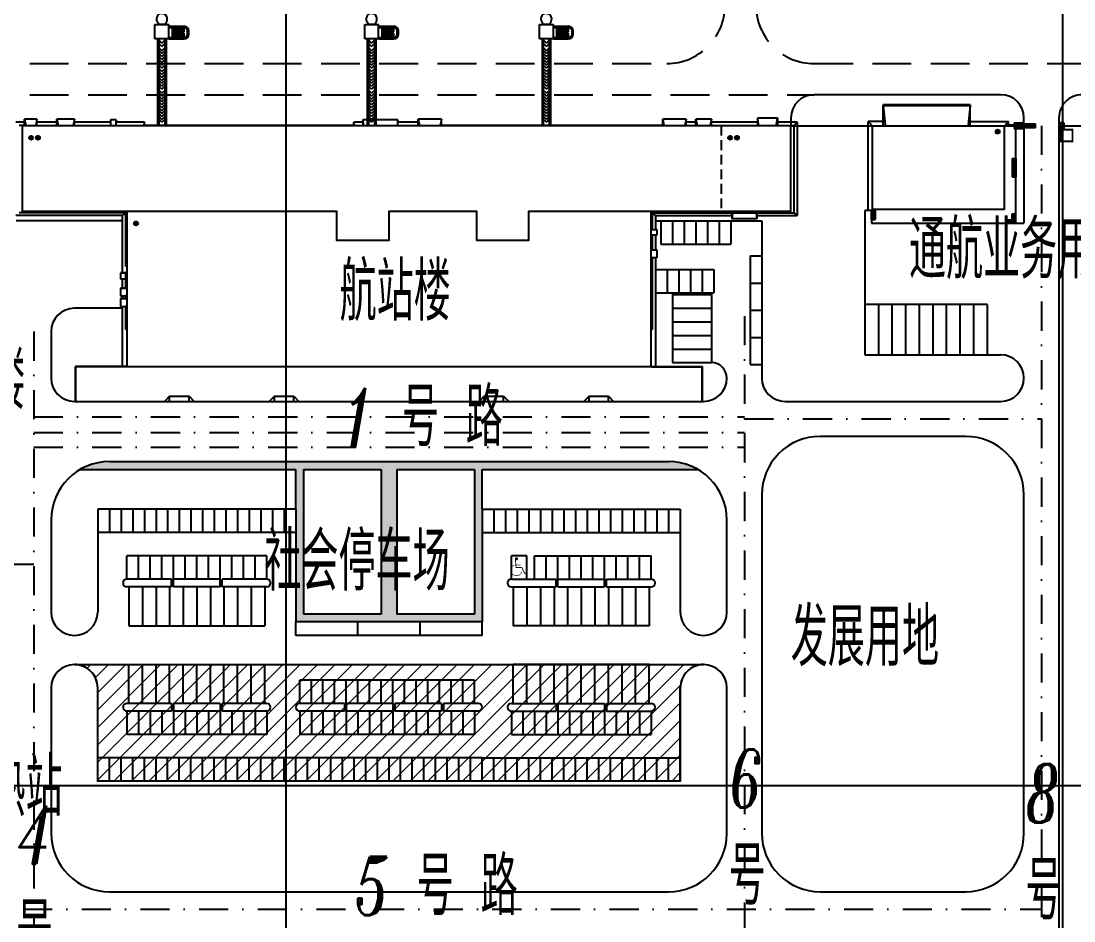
# Model space of a CAD drawing. Header units: millimetres. Extents: x -2699 to 2556, y 623 to 2108.
# Drawn here: x -280.5 to -9.4, y 980 to 1211.8 of the extents above; entities that cross this region are included whole.
import ezdxf

# ---------------------------------------------------------------- set-up
doc = ezdxf.new("R2010")
doc.units = ezdxf.units.MM
doc.linetypes.add('DASHDOT', pattern=[1, 0.5, -0.25, 0, -0.25])
doc.linetypes.add('DASHED', pattern=[0.75, 0.5, -0.25])
for name, color, linetype in [('FGW', 8, 'Continuous'), ('HZ', 7, 'Continuous'), ('ROAD', 154, 'Continuous'), ('人行道', 154, 'Continuous'), ('停车位', 8, 'Continuous'), ('大门', 7, 'Continuous'), ('建筑物', 1, 'Continuous'), ('散水', 8, 'Continuous'), ('服务车道', 6, 'DASHED'), ('机场独立坐标系', 8, 'Continuous'), ('消防救援道路服务车道和连接带路面', 4, 'Continuous'), ('登机桥', 8, 'Continuous'), ('车道线', 1, 'DASHDOT'), ('陆空隔离设施', 5, 'TRACKS')]:
    doc.layers.add(name, color=color, linetype=linetype)
doc.layers.add('纵断_分栏线', color=5, linetype='Continuous', lineweight=0)
doc.styles.add('ITALICT', font='italict.shx', dxfattribs={"width": 0.67, "bigfont": 'tssdchn.shx'})
doc.linetypes.add('TRACKS', pattern='A,0.15,[130,ltypeshp.shx,S=0.25,R=0,X=0,Y=0],0.15', length=0.3)

msp = doc.modelspace()

# ---------------------------------------------------------------- hatches: boundary and pattern name
at = {"layer": '人行道'}
h = msp.add_hatch(dxfattribs=at)
h.set_pattern_fill('ANGLE', color=8, scale=4.5, style=0)
h.set_pattern_definition([(0, (-9781.2533, -153.2339), (0, 1.2375), [0.9, -0.3375]), (90, (-9781.2533, -153.2339), (-1.2375, 8e-17), [0.9, -0.3375])])
h.paths.add_polyline_path([(-161.74, 1096.3), (-106.26, 1096.3, 0.131326), (-113.74, 1098.3), (-257.74, 1098.3, 0.131326), (-265.23, 1096.3), (-209.74, 1096.3), (-209.74, 1086.05), (-209.74, 1057.05), (-161.74, 1057.05), (-161.74, 1086.05)])
h.paths.add_polyline_path([(-187.74, 1059.05), (-207.74, 1059.05), (-207.74, 1096.3), (-187.74, 1096.3)], flags=16)
h.paths.add_polyline_path([(-183.74, 1096.3), (-163.74, 1096.3), (-163.74, 1059.05), (-183.74, 1059.05)], flags=17)
at = {"layer": '建筑物'}
h = msp.add_hatch(color=256, dxfattribs=at)
edge = h.paths.add_edge_path()
edge.add_arc((-277.9, 1181.7), 0.509, 0, 360)
h = msp.add_hatch(color=256, dxfattribs=at)
edge = h.paths.add_edge_path()
edge.add_arc((-276.13, 1181.7), 0.509, 0, 360)
h = msp.add_hatch(color=256, dxfattribs=at)
edge = h.paths.add_edge_path()
edge.add_arc((-97.9, 1181.7), 0.509, 0, 360)
h = msp.add_hatch(color=256, dxfattribs=at)
edge = h.paths.add_edge_path()
edge.add_arc((-96.13, 1181.7), 0.509, 0, 360)
h = msp.add_hatch(color=256, dxfattribs=at)
edge = h.paths.add_edge_path()
edge.add_arc((-29.01, 1183.28), 0.509, 0, 360)
h = msp.add_hatch(color=256, dxfattribs=at)
edge = h.paths.add_edge_path()
edge.add_arc((-250.88, 1159.64), 0.509, 0, 360)
at = {"layer": '纵断_分栏线'}
h = msp.add_hatch(dxfattribs=at)
h.set_pattern_fill('ANSI31', color=8)
h.set_pattern_definition([(45, (4293.341, 1093.807), (-2.245064, 2.245064), [])])
edge = h.paths.add_edge_path()
edge.add_line((-266.74, 1046.05), (-104.74, 1046.05))
edge.add_arc((-104.74, 1040.05), 6, 90, 180)
edge.add_line((-110.74, 1040.05), (-110.74, 1016.05))
edge.add_line((-110.74, 1016.05), (-260.74, 1016.05))
edge.add_line((-260.74, 1016.05), (-260.74, 1040.05))
edge.add_arc((-266.74, 1040.05), 6, 0, 90)
edge = h.paths.add_edge_path()
edge.add_arc((-104.74, 939.05), 6, 90, 180)
edge.add_line((-110.74, 939.05), (-110.74, 921.05))
edge.add_line((-110.74, 921.05), (-260.74, 921.05))
edge.add_line((-260.74, 921.05), (-260.74, 939.05))
edge.add_arc((-266.74, 939.05), 6, 0, 90)
edge.add_line((-266.74, 945.05), (-104.74, 945.05))

# ---------------------------------------------------------------- linework, layer by layer
at = {"layer": 'FGW', "linetype": 'Continuous'}
for p, q in [((-12.24, 814.8), (-12.24, 1895.71)), ((2387.76, 1014.8), (-1612.24, 1014.8))]:
    msp.add_line(p, q, dxfattribs=at)
at = {"layer": 'ROAD'}
for p, q in [((-13.24, 1186.8), (-13.24, 901.3)), ((-22.24, 1184.8), (-22.24, 1159.7)), ((-62.37, 1162.97, 2.8), (-63.23, 1162.97, 2.8)), ((-63.23, 1162.97, 2.8), (-63.23, 1125.8, 2.8)), ((-254.34, 1160.3), (-281.74, 1160.3)), ((-117.14, 1160.3), (-89.74, 1160.3)), ((-89.74, 1160.3), (-89.74, 1119.8)), ((-24.34, 1159.7), (-22.24, 1159.7)), ((-117.14, 1141.8), (-112.74, 1141.8)), ((-112.74, 1141.8), (-112.74, 1123.8)), ((-31.73, 1138.8, -0.57), (-63.23, 1138.8, -0.57)), ((-59.73, 1138.8, -0.57), (-59.73, 1125.8, -0.57)), ((-56.23, 1138.8, -0.57), (-56.23, 1125.8, -0.57)), ((-52.73, 1138.8, -0.57), (-52.73, 1125.8, -0.57)), ((-49.23, 1138.8, -0.57), (-49.23, 1125.8, -0.57)), ((-45.73, 1138.8, -0.57), (-45.73, 1125.8, -0.57)), ((-42.23, 1138.8, -0.57), (-42.23, 1125.8, -0.57)), ((-38.73, 1138.8, -0.57), (-38.73, 1125.8, -0.57)), ((-35.23, 1138.8, -0.57), (-35.23, 1125.8, -0.57)), ((-31.73, 1138.8, -0.57), (-31.73, 1125.8, -0.57)), ((-254.34, 1137.8), (-266.74, 1137.8)), ((-272.74, 1131.8), (-272.74, 1119.8)), ((-63.23, 1125.8), (-28.24, 1125.8)), ((-112.74, 1123.8), (-102.74, 1123.8)), ((-266.74, 1113.8), (-104.74, 1113.8)), ((-83.74, 1113.8), (-28.24, 1113.8)), ((-257.74, 1098.3), (-113.74, 1098.3)), ((-209.74, 1086.05), (-260.74, 1086.05)), ((-260.74, 1086.05), (-260.74, 1059.55)), ((-209.74, 1086.05), (-209.74, 1057.05)), ((-161.74, 1086.05), (-110.74, 1086.05)), ((-161.74, 1086.05), (-161.74, 1057.05)), ((-110.74, 1086.05), (-110.74, 1059.55)), ((-272.74, 1083.3), (-272.74, 1059.55)), ((-98.74, 1059.55), (-98.74, 1083.3)), ((-241.74, 1068.05), (-253.24, 1068.05)), ((-241.74, 1066.05), (-253.24, 1066.05)), ((-241.74, 1066.05), (-241.74, 1068.05)), ((-229.24, 1068.05), (-241.24, 1068.05)), ((-241.24, 1066.05), (-241.24, 1068.05)), ((-229.24, 1066.05), (-241.24, 1066.05)), ((-229.24, 1066.05), (-229.24, 1068.05)), ((-217.24, 1068.05), (-228.74, 1068.05)), ((-228.74, 1066.05), (-228.74, 1068.05)), ((-217.24, 1066.05), (-228.74, 1066.05)), ((-154.24, 1068.05), (-142.74, 1068.05)), ((-154.24, 1066.05), (-142.74, 1066.05)), ((-142.74, 1066.05), (-142.74, 1068.05)), ((-142.24, 1068.05), (-130.24, 1068.05)), ((-142.24, 1066.05), (-142.24, 1068.05)), ((-142.24, 1066.05), (-130.24, 1066.05)), ((-130.24, 1066.05), (-130.24, 1068.05)), ((-129.74, 1068.05), (-118.24, 1068.05)), ((-129.74, 1066.05), (-129.74, 1068.05)), ((-129.74, 1066.05), (-118.24, 1066.05)), ((-161.74, 1057.05), (-209.74, 1057.05)), ((-272.74, 1040.05), (-272.74, 1002.55)), ((-260.74, 1016.05), (-260.74, 1040.05)), ((-110.74, 1016.05), (-110.74, 1040.05)), ((-98.74, 1002.55), (-98.74, 1040.05)), ((-241.74, 1036.05), (-253.24, 1036.05)), ((-241.74, 1036.05), (-241.74, 1034.05)), ((-229.24, 1036.05), (-241.24, 1036.05)), ((-241.24, 1036.05), (-241.24, 1034.05)), ((-229.24, 1036.05), (-229.24, 1034.05)), ((-217.24, 1036.05), (-228.74, 1036.05)), ((-228.74, 1036.05), (-228.74, 1034.05)), ((-197.24, 1036.05), (-208.74, 1036.05)), ((-197.24, 1036.05), (-197.24, 1034.05)), ((-184.74, 1036.05), (-196.74, 1036.05)), ((-196.74, 1036.05), (-196.74, 1034.05)), ((-184.74, 1036.05), (-184.74, 1034.05)), ((-172.24, 1036.05), (-184.24, 1036.05)), ((-184.24, 1036.05), (-184.24, 1034.05)), ((-172.24, 1036.05), (-172.24, 1034.05)), ((-162.74, 1036.05), (-171.74, 1036.05)), ((-171.74, 1036.05), (-171.74, 1034.05)), ((-154.24, 1036.05), (-142.74, 1036.05)), ((-142.74, 1036.05), (-142.74, 1034.05)), ((-142.24, 1036.05), (-130.24, 1036.05)), ((-142.24, 1036.05), (-142.24, 1034.05)), ((-130.24, 1036.05), (-130.24, 1034.05)), ((-129.74, 1036.05), (-118.24, 1036.05)), ((-129.74, 1036.05), (-129.74, 1034.05)), ((-241.74, 1034.05), (-253.24, 1034.05)), ((-229.24, 1034.05), (-241.24, 1034.05)), ((-217.24, 1034.05), (-228.74, 1034.05)), ((-197.24, 1034.05), (-208.74, 1034.05)), ((-184.74, 1034.05), (-196.74, 1034.05)), ((-172.24, 1034.05), (-184.24, 1034.05)), ((-162.74, 1034.05), (-171.74, 1034.05)), ((-154.24, 1034.05), (-142.74, 1034.05)), ((-142.24, 1034.05), (-130.24, 1034.05)), ((-129.74, 1034.05), (-118.24, 1034.05)), ((-110.74, 1016.05), (-260.74, 1016.05)), ((-257.74, 987.55), (-113.74, 987.55))]:
    msp.add_line(p, q, dxfattribs=at)
msp.add_lwpolyline([(-22.24, 1002.55), (-22.24, 1089.8, 0.414214), (-37.24, 1104.8), (-74.74, 1104.8, 0.414214), (-89.74, 1089.8), (-89.74, 1002.55, 0.414214), (-74.74, 987.55), (-37.24, 987.55, 0.414214)], format="xyb", close=True, dxfattribs=at)
msp.add_lwpolyline([(-266.74, 1046.05), (-104.74, 1046.05, 0.414214), (-110.74, 1040.05), (-110.74, 1016.05), (-260.74, 1016.05), (-260.74, 1040.05, 0.414214), (-266.74, 1046.05)], format="xyb", dxfattribs=at)
for centre, radius, start, end in [((-266.74, 1131.8), 6, 90, 180), ((-28.24, 1119.8), 6, 0, 90), ((-102.74, 1119.8), 4, 360, 90), ((-266.74, 1119.8), 6, 180, 270), ((-104.74, 1119.8), 6, 270, 360), ((-83.74, 1119.8), 6, 180, 270), ((-28.24, 1119.8), 6, 270, 0), ((-257.74, 1083.3), 15, 90, 180), ((-113.74, 1083.3), 15, 0, 90), ((-253.24, 1067.05), 1, 90, 270), ((-217.24, 1067.05), 1, 270, 90), ((-154.24, 1067.05), 1, 90, 270), ((-118.24, 1067.05), 1, 270, 90), ((-266.74, 1059.55), 6, 180, 270), ((-266.74, 1059.55), 6, 270, 0), ((-104.74, 1059.55), 6, 180, 270), ((-104.74, 1059.55), 6, 270, 0), ((-266.74, 1040.05), 6, 90, 180), ((-266.74, 1040.05), 6, 0, 90), ((-104.74, 1040.05), 6, 90, 180), ((-104.74, 1040.05), 6, 0, 90), ((-253.24, 1035.05), 1, 90, 270), ((-217.24, 1035.05), 1, 270, 90), ((-208.74, 1035.05), 1, 90, 270), ((-162.74, 1035.05), 1, 0, 90), ((-154.24, 1035.05), 1, 90, 270), ((-118.24, 1035.05), 1, 270, 90), ((-162.74, 1035.05), 1, 270, 0), ((-257.74, 1002.55), 15, 180, 270), ((-113.74, 1002.55), 15, 270, 0)]:
    msp.add_arc(centre, radius, start, end, dxfattribs=at)
at = {"layer": '人行道'}
for p, q in [((-265.23, 1096.3), (-209.74, 1096.3)), ((-209.74, 1086.05), (-209.74, 1096.3)), ((-207.74, 1096.3), (-187.74, 1096.3)), ((-207.74, 1096.3), (-207.74, 1059.05)), ((-187.74, 1096.3), (-187.74, 1059.05)), ((-183.74, 1096.3), (-163.74, 1096.3)), ((-183.74, 1096.3), (-183.74, 1059.05)), ((-163.74, 1096.3), (-163.74, 1059.05)), ((-161.74, 1096.3), (-106.26, 1096.3)), ((-161.74, 1086.05), (-161.74, 1096.3)), ((-187.74, 1059.05), (-207.74, 1059.05)), ((-163.74, 1059.05), (-183.74, 1059.05))]:
    msp.add_line(p, q, dxfattribs=at)
at = {"layer": '停车位', "linetype": 'Continuous'}
for p, q in [((-115.74, 1160.3), (-115.74, 1154.3)), ((-112.74, 1160.3), (-112.74, 1154.3)), ((-109.74, 1160.3), (-109.74, 1154.3)), ((-106.74, 1160.3), (-106.74, 1154.3)), ((-103.74, 1160.3), (-103.74, 1154.3)), ((-100.74, 1160.3), (-100.74, 1154.3)), ((-97.74, 1160.3), (-97.74, 1154.3)), ((-115.74, 1154.3), (-97.74, 1154.3)), ((-92.74, 1151.3), (-92.74, 1123.3)), ((-92.74, 1151.3), (-89.74, 1151.3)), ((-117.14, 1147.8), (-102.14, 1147.8)), ((-114.14, 1147.8), (-114.14, 1141.8)), ((-111.14, 1147.8), (-111.14, 1141.8)), ((-108.14, 1147.8), (-108.14, 1141.8)), ((-105.14, 1147.8), (-105.14, 1141.8)), ((-102.14, 1147.8), (-102.14, 1141.8)), ((-92.74, 1144.3), (-89.74, 1144.3)), ((-117.14, 1141.8), (-102.14, 1141.8)), ((-112.74, 1141.3), (-102.74, 1141.3)), ((-112.74, 1141.3), (-112.74, 1123.8)), ((-102.74, 1141.3), (-102.74, 1123.8)), ((-112.74, 1137.8), (-102.74, 1137.8)), ((-92.74, 1137.3), (-89.74, 1137.3)), ((-112.74, 1134.3), (-102.74, 1134.3)), ((-112.74, 1130.8), (-102.74, 1130.8)), ((-92.74, 1130.3), (-89.74, 1130.3)), ((-112.74, 1127.3), (-102.74, 1127.3)), ((-112.74, 1123.8), (-102.74, 1123.8)), ((-92.74, 1123.3), (-89.74, 1123.3)), ((-257.74, 1086.05), (-257.74, 1080.05)), ((-254.74, 1086.05), (-254.74, 1080.05)), ((-251.74, 1086.05), (-251.74, 1080.05)), ((-248.74, 1086.05), (-248.74, 1080.05)), ((-245.74, 1086.05), (-245.74, 1080.05)), ((-242.74, 1086.05), (-242.74, 1080.05)), ((-239.74, 1086.05), (-239.74, 1080.05)), ((-236.74, 1086.05), (-236.74, 1080.05)), ((-233.74, 1086.05), (-233.74, 1080.05)), ((-230.74, 1086.05), (-230.74, 1080.05)), ((-227.74, 1086.05), (-227.74, 1080.05)), ((-224.74, 1086.05), (-224.74, 1080.05)), ((-221.74, 1086.05), (-221.74, 1080.05)), ((-218.74, 1086.05), (-218.74, 1080.05)), ((-215.74, 1086.05), (-215.74, 1080.05)), ((-212.74, 1086.05), (-212.74, 1080.05)), ((-158.74, 1086.05), (-158.74, 1080.05)), ((-155.74, 1086.05), (-155.74, 1080.05)), ((-152.74, 1086.05), (-152.74, 1080.05)), ((-149.74, 1086.05), (-149.74, 1080.05)), ((-146.74, 1086.05), (-146.74, 1080.05)), ((-143.74, 1086.05), (-143.74, 1080.05)), ((-140.74, 1086.05), (-140.74, 1080.05)), ((-137.74, 1086.05), (-137.74, 1080.05)), ((-134.74, 1086.05), (-134.74, 1080.05)), ((-131.74, 1086.05), (-131.74, 1080.05)), ((-128.74, 1086.05), (-128.74, 1080.05)), ((-125.74, 1086.05), (-125.74, 1080.05)), ((-122.74, 1086.05), (-122.74, 1080.05)), ((-119.74, 1086.05), (-119.74, 1080.05)), ((-116.74, 1086.05), (-116.74, 1080.05)), ((-113.74, 1086.05), (-113.74, 1080.05)), ((-209.74, 1080.05), (-260.74, 1080.05)), ((-161.74, 1080.05), (-110.74, 1080.05)), ((-217.24, 1074.05), (-253.24, 1074.05)), ((-253.24, 1068.05), (-253.24, 1074.05)), ((-250.24, 1068.05), (-250.24, 1074.05)), ((-247.24, 1068.05), (-247.24, 1074.05)), ((-244.24, 1068.05), (-244.24, 1074.05)), ((-241.24, 1068.05), (-241.24, 1074.05)), ((-238.24, 1068.05), (-238.24, 1074.05)), ((-235.24, 1068.05), (-235.24, 1074.05)), ((-232.24, 1068.05), (-232.24, 1074.05)), ((-229.24, 1068.05), (-229.24, 1074.05)), ((-226.24, 1068.05), (-226.24, 1074.05)), ((-223.24, 1068.05), (-223.24, 1074.05)), ((-220.24, 1068.05), (-220.24, 1074.05)), ((-217.24, 1068.05), (-217.24, 1074.05)), ((-150.24, 1074.05), (-154.24, 1074.05)), ((-154.24, 1068.05), (-154.24, 1074.05)), ((-150.24, 1068.05), (-150.24, 1074.05)), ((-148.24, 1074.05), (-118.24, 1074.05)), ((-148.24, 1068.05), (-148.24, 1074.05)), ((-145.24, 1068.05), (-145.24, 1074.05)), ((-142.24, 1068.05), (-142.24, 1074.05)), ((-139.24, 1068.05), (-139.24, 1074.05)), ((-136.24, 1068.05), (-136.24, 1074.05)), ((-133.24, 1068.05), (-133.24, 1074.05)), ((-130.24, 1068.05), (-130.24, 1074.05)), ((-127.24, 1068.05), (-127.24, 1074.05)), ((-124.24, 1068.05), (-124.24, 1074.05)), ((-121.24, 1068.05), (-121.24, 1074.05)), ((-118.24, 1068.05), (-118.24, 1074.05)), ((-252.74, 1066.05), (-252.74, 1056.05)), ((-249.24, 1066.05), (-249.24, 1056.05)), ((-245.74, 1066.05), (-245.74, 1056.05)), ((-242.24, 1066.05), (-242.24, 1056.05)), ((-238.74, 1066.05), (-238.74, 1056.05)), ((-235.24, 1066.05), (-235.24, 1056.05)), ((-231.74, 1066.05), (-231.74, 1056.05)), ((-228.24, 1066.05), (-228.24, 1056.05)), ((-224.74, 1066.05), (-224.74, 1056.05)), ((-221.24, 1066.05), (-221.24, 1056.05)), ((-217.74, 1066.05), (-217.74, 1056.05)), ((-153.74, 1066.05), (-153.74, 1056.05)), ((-150.24, 1066.05), (-150.24, 1056.05)), ((-146.74, 1066.05), (-146.74, 1056.05)), ((-143.24, 1066.05), (-143.24, 1056.05)), ((-139.74, 1066.05), (-139.74, 1056.05)), ((-136.24, 1066.05), (-136.24, 1056.05)), ((-132.74, 1066.05), (-132.74, 1056.05)), ((-129.24, 1066.05), (-129.24, 1056.05)), ((-125.74, 1066.05), (-125.74, 1056.05)), ((-122.24, 1066.05), (-122.24, 1056.05)), ((-118.74, 1066.05), (-118.74, 1056.05)), ((-252.74, 1056.05), (-217.74, 1056.05)), ((-209.74, 1053.55), (-209.74, 1057.05)), ((-193.74, 1053.55), (-193.74, 1057.05)), ((-177.74, 1053.55), (-177.74, 1057.05)), ((-161.74, 1053.55), (-161.74, 1057.05)), ((-118.74, 1056.05), (-153.74, 1056.05)), ((-161.74, 1053.55), (-209.74, 1053.55)), ((-252.74, 1046.05), (-217.74, 1046.05)), ((-252.74, 1036.05), (-252.74, 1046.05)), ((-249.24, 1036.05), (-249.24, 1046.05)), ((-245.74, 1036.05), (-245.74, 1046.05)), ((-242.24, 1036.05), (-242.24, 1046.05)), ((-238.74, 1036.05), (-238.74, 1046.05)), ((-235.24, 1036.05), (-235.24, 1046.05)), ((-231.74, 1036.05), (-231.74, 1046.05)), ((-228.24, 1036.05), (-228.24, 1046.05)), ((-224.74, 1036.05), (-224.74, 1046.05)), ((-221.24, 1036.05), (-221.24, 1046.05)), ((-217.74, 1036.05), (-217.74, 1046.05)), ((-118.74, 1046.05), (-153.74, 1046.05)), ((-153.74, 1036.05), (-153.74, 1046.05)), ((-150.24, 1036.05), (-150.24, 1046.05)), ((-146.74, 1036.05), (-146.74, 1046.05)), ((-143.24, 1036.05), (-143.24, 1046.05)), ((-139.74, 1036.05), (-139.74, 1046.05)), ((-136.24, 1036.05), (-136.24, 1046.05)), ((-132.74, 1036.05), (-132.74, 1046.05)), ((-129.24, 1036.05), (-129.24, 1046.05)), ((-125.74, 1036.05), (-125.74, 1046.05)), ((-122.24, 1036.05), (-122.24, 1046.05)), ((-118.74, 1036.05), (-118.74, 1046.05)), ((-163.74, 1042.05), (-208.74, 1042.05)), ((-208.74, 1036.05), (-208.74, 1042.05)), ((-205.74, 1036.05), (-205.74, 1042.05)), ((-202.74, 1036.05), (-202.74, 1042.05)), ((-199.74, 1036.05), (-199.74, 1042.05)), ((-196.74, 1036.05), (-196.74, 1042.05)), ((-193.74, 1036.05), (-193.74, 1042.05)), ((-190.74, 1036.05), (-190.74, 1042.05)), ((-187.74, 1036.05), (-187.74, 1042.05)), ((-184.74, 1036.05), (-184.74, 1042.05)), ((-181.74, 1036.05), (-181.74, 1042.05)), ((-178.74, 1036.05), (-178.74, 1042.05)), ((-175.74, 1036.05), (-175.74, 1042.05)), ((-172.74, 1036.05), (-172.74, 1042.05)), ((-169.74, 1036.05), (-169.74, 1042.05)), ((-166.74, 1036.05), (-166.74, 1042.05)), ((-163.74, 1036.05), (-163.74, 1042.05)), ((-253.24, 1034.05), (-253.24, 1028.05)), ((-250.24, 1034.05), (-250.24, 1028.05)), ((-247.24, 1034.05), (-247.24, 1028.05)), ((-244.24, 1034.05), (-244.24, 1028.05)), ((-241.24, 1034.05), (-241.24, 1028.05)), ((-238.24, 1034.05), (-238.24, 1028.05)), ((-235.24, 1034.05), (-235.24, 1028.05)), ((-232.24, 1034.05), (-232.24, 1028.05)), ((-229.24, 1034.05), (-229.24, 1028.05)), ((-226.24, 1034.05), (-226.24, 1028.05)), ((-223.24, 1034.05), (-223.24, 1028.05)), ((-220.24, 1034.05), (-220.24, 1028.05)), ((-217.24, 1034.05), (-217.24, 1028.05)), ((-208.74, 1034.05), (-208.74, 1028.05)), ((-205.74, 1034.05), (-205.74, 1028.05)), ((-202.74, 1034.05), (-202.74, 1028.05)), ((-199.74, 1034.05), (-199.74, 1028.05)), ((-196.74, 1034.05), (-196.74, 1028.05)), ((-193.74, 1034.05), (-193.74, 1028.05)), ((-190.74, 1034.05), (-190.74, 1028.05)), ((-187.74, 1034.05), (-187.74, 1028.05)), ((-184.74, 1034.05), (-184.74, 1028.05)), ((-181.74, 1034.05), (-181.74, 1028.05)), ((-178.74, 1034.05), (-178.74, 1028.05)), ((-175.74, 1034.05), (-175.74, 1028.05)), ((-172.74, 1034.05), (-172.74, 1028.05)), ((-169.74, 1034.05), (-169.74, 1028.05)), ((-166.74, 1034.05), (-166.74, 1028.05)), ((-163.74, 1034.05), (-163.74, 1028.05)), ((-154.24, 1034.05), (-154.24, 1028.05)), ((-151.24, 1034.05), (-151.24, 1028.05)), ((-148.24, 1034.05), (-148.24, 1028.05)), ((-145.24, 1034.05), (-145.24, 1028.05)), ((-142.24, 1034.05), (-142.24, 1028.05)), ((-139.24, 1034.05), (-139.24, 1028.05)), ((-136.24, 1034.05), (-136.24, 1028.05)), ((-133.24, 1034.05), (-133.24, 1028.05)), ((-130.24, 1034.05), (-130.24, 1028.05)), ((-127.24, 1034.05), (-127.24, 1028.05)), ((-124.24, 1034.05), (-124.24, 1028.05)), ((-121.24, 1034.05), (-121.24, 1028.05)), ((-118.24, 1034.05), (-118.24, 1028.05)), ((-217.24, 1028.05), (-253.24, 1028.05)), ((-163.74, 1028.05), (-208.74, 1028.05)), ((-154.24, 1028.05), (-118.24, 1028.05)), ((-161.74, 1022.05), (-260.74, 1022.05)), ((-257.74, 1016.05), (-257.74, 1022.05)), ((-254.74, 1016.05), (-254.74, 1022.05)), ((-251.74, 1016.05), (-251.74, 1022.05)), ((-248.74, 1016.05), (-248.74, 1022.05)), ((-245.74, 1016.05), (-245.74, 1022.05)), ((-242.74, 1016.05), (-242.74, 1022.05)), ((-239.74, 1016.05), (-239.74, 1022.05)), ((-236.74, 1016.05), (-236.74, 1022.05)), ((-233.74, 1016.05), (-233.74, 1022.05)), ((-230.74, 1016.05), (-230.74, 1022.05)), ((-227.74, 1016.05), (-227.74, 1022.05)), ((-224.74, 1016.05), (-224.74, 1022.05)), ((-221.74, 1016.05), (-221.74, 1022.05)), ((-218.74, 1016.05), (-218.74, 1022.05)), ((-215.74, 1016.05), (-215.74, 1022.05)), ((-212.74, 1016.05), (-212.74, 1022.05)), ((-209.74, 1016.05), (-209.74, 1022.05)), ((-206.74, 1016.05), (-206.74, 1022.05)), ((-203.74, 1016.05), (-203.74, 1022.05)), ((-200.74, 1016.05), (-200.74, 1022.05)), ((-197.74, 1016.05), (-197.74, 1022.05)), ((-194.74, 1016.05), (-194.74, 1022.05)), ((-191.74, 1016.05), (-191.74, 1022.05)), ((-188.74, 1016.05), (-188.74, 1022.05)), ((-185.74, 1016.05), (-185.74, 1022.05)), ((-182.74, 1016.05), (-182.74, 1022.05)), ((-179.74, 1016.05), (-179.74, 1022.05)), ((-176.74, 1016.05), (-176.74, 1022.05)), ((-173.74, 1016.05), (-173.74, 1022.05)), ((-170.74, 1016.05), (-170.74, 1022.05)), ((-167.74, 1016.05), (-167.74, 1022.05)), ((-164.74, 1016.05), (-164.74, 1022.05)), ((-161.74, 1016.05), (-161.74, 1022.05)), ((-161.74, 1022.05), (-110.74, 1022.05)), ((-158.74, 1016.05), (-158.74, 1022.05)), ((-155.74, 1016.05), (-155.74, 1022.05)), ((-152.74, 1016.05), (-152.74, 1022.05)), ((-149.74, 1016.05), (-149.74, 1022.05)), ((-146.74, 1016.05), (-146.74, 1022.05)), ((-143.74, 1016.05), (-143.74, 1022.05)), ((-140.74, 1016.05), (-140.74, 1022.05)), ((-137.74, 1016.05), (-137.74, 1022.05)), ((-134.74, 1016.05), (-134.74, 1022.05)), ((-131.74, 1016.05), (-131.74, 1022.05)), ((-128.74, 1016.05), (-128.74, 1022.05)), ((-125.74, 1016.05), (-125.74, 1022.05)), ((-122.74, 1016.05), (-122.74, 1022.05)), ((-119.74, 1016.05), (-119.74, 1022.05)), ((-116.74, 1016.05), (-116.74, 1022.05)), ((-113.74, 1016.05), (-113.74, 1022.05))]:
    msp.add_line(p, q, dxfattribs=at)
at = {"layer": '停车位', "color": 0, "const_width": 0.4}
msp.add_lwpolyline([(-153.13, 1073.28, 1), (-152.73, 1073.28, 1)], format="xyb", close=True, dxfattribs=at)
at = {"layer": '停车位', "color": 0, "const_width": 0.16}
msp.add_lwpolyline([(-153.53, 1071.63, 0.290507), (-154.35, 1070.34, 0.863192), (-151.56, 1069.93, 0.863192)], format="xyb", dxfattribs=at)
at = {"layer": '停车位', "color": 0, "const_width": 0.224}
for points in [[(-150.08, 1069.8), (-150.8, 1069.51), (-151.55, 1071.03), (-153.04, 1071.03), (-153.2, 1073.23)], [(-153.09, 1071.69), (-151.85, 1071.69)]]:
    msp.add_lwpolyline(points, dxfattribs=at)
at = {"layer": '大门'}
for p, q in [((-24.76, 1185.55), (-24.76, 1184.05)), ((-24.76, 1185.55), (-22.24, 1185.55)), ((-24.52, 1185.31), (-24.52, 1184.29)), ((-24.52, 1185.31), (-22.24, 1185.31)), ((-23.44, 1184.37), (-22.84, 1185.26)), ((-23.44, 1185.26), (-22.84, 1184.37)), ((-23.44, 1184.37), (-23.44, 1185.26)), ((-23.44, 1184.37), (-22.84, 1185.26)), ((-23.44, 1185.26), (-22.84, 1184.37)), ((-23.44, 1184.37), (-23.44, 1185.26)), ((-23.44, 1185.26), (-19.24, 1185.26)), ((-23.44, 1185.26), (-19.24, 1185.26)), ((-22.84, 1184.37), (-22.84, 1185.26)), ((-22.84, 1185.26), (-22.24, 1184.37)), ((-22.84, 1184.37), (-22.24, 1185.26)), ((-22.84, 1184.37), (-22.84, 1185.26)), ((-22.84, 1185.26), (-22.24, 1184.37)), ((-22.84, 1184.37), (-22.24, 1185.26)), ((-22.24, 1185.55), (-22.24, 1185.31)), ((-22.24, 1185.31), (-22.24, 1185.43)), ((-22.24, 1184.37), (-22.24, 1185.26)), ((-22.24, 1185.26), (-21.64, 1184.37)), ((-22.24, 1184.37), (-21.64, 1185.26)), ((-22.24, 1184.37), (-22.24, 1185.26)), ((-22.24, 1185.26), (-21.64, 1184.37)), ((-22.24, 1184.37), (-21.64, 1185.26)), ((-21.64, 1184.37), (-21.64, 1185.26)), ((-21.64, 1185.26), (-21.04, 1184.37)), ((-21.64, 1184.37), (-21.64, 1185.26)), ((-21.64, 1185.26), (-21.04, 1184.37)), ((-21.64, 1184.37), (-21.04, 1185.26)), ((-21.04, 1184.37), (-21.04, 1185.26)), ((-21.04, 1185.26), (-20.44, 1184.37)), ((-21.04, 1184.37), (-20.44, 1185.26)), ((-20.44, 1184.37), (-20.44, 1185.26)), ((-20.44, 1184.37), (-19.84, 1185.26)), ((-20.44, 1185.26), (-19.84, 1184.37)), ((-19.84, 1184.37), (-19.84, 1185.26)), ((-19.84, 1185.26), (-19.24, 1184.37)), ((-19.84, 1184.37), (-19.24, 1185.26)), ((-19.24, 1184.37), (-19.24, 1185.26)), ((-19.24, 1184.37), (-19.24, 1185.26)), ((-11.93, 1185.55, -0.6), (-13.24, 1185.55, -0.6)), ((-13.24, 1185.55, -0.6), (-13.24, 1184.05, -0.6)), ((-12.17, 1185.31, -0.6), (-13, 1185.31, -0.6)), ((-13, 1185.31, -0.6), (-13, 1184.29, -0.6)), ((-12.17, 1185.31, -0.6), (-12.17, 1184.29, -0.6)), ((-11.93, 1185.55, -0.6), (-11.93, 1184.05, -0.6)), ((-24.76, 1184.05), (-22.24, 1184.05)), ((-24.52, 1184.29), (-22.24, 1184.29)), ((-23.44, 1184.37), (-19.24, 1184.37)), ((-22.24, 1184.29), (-22.24, 1184.05)), ((-20.14, 1184.71), (-20.14, 1184.72)), ((-11.93, 1184.05, -0.6), (-13.24, 1184.05, -0.6)), ((-12.17, 1184.29, -0.6), (-13, 1184.29, -0.6))]:
    msp.add_line(p, q, dxfattribs=at)
at = {"layer": '建筑物', "linetype": 'DASHED', "ltscale": 5}
msp.add_line((-100.24, 1184.8), (-100.24, 1162.8), dxfattribs=at)
at = {"layer": '建筑物'}
msp.add_lwpolyline([(-253.24, 1162.8), (-199.24, 1162.8), (-199.24, 1155.3), (-185.74, 1155.3), (-185.74, 1162.8), (-163.24, 1162.8), (-163.24, 1155.3), (-149.74, 1155.3), (-149.74, 1162.8), (-82.24, 1162.8), (-82.24, 1184.8), (-280.24, 1184.8), (-280.24, 1162.8), (-253.24, 1162.8), (-253.24, 1122.8), (-118.24, 1122.8), (-118.24, 1162.8)], dxfattribs=at)
msp.add_lwpolyline([(-253.24, 1162.8), (-199.24, 1162.8), (-199.24, 1155.3), (-185.74, 1155.3), (-185.74, 1162.8), (-163.24, 1162.8), (-163.24, 1155.3), (-149.74, 1155.3), (-149.74, 1162.8), (-82.24, 1162.8), (-82.24, 1184.8), (-280.24, 1184.8), (-280.24, 1162.8), (-253.24, 1162.8), (-253.24, 1122.8), (-118.24, 1122.8), (-118.24, 1162.8)], dxfattribs=at)
msp.add_lwpolyline([(-61.24, 1184.8), (-27.34, 1184.8), (-27.34, 1163.2), (-61.24, 1163.2)], close=True, dxfattribs=at)
at = {"layer": '建筑物', "const_width": 0.5}
msp.add_lwpolyline([(-12.74, 1180.8), (-9.74, 1180.8), (-9.74, 1183.8), (-12.74, 1183.8)], close=True, dxfattribs=at)
at = {"layer": '建筑物'}
for centre in [(-277.9, 1181.7, -1.3), (-276.13, 1181.7, -1.3), (-97.9, 1181.7, -1.3), (-96.13, 1181.7, -1.3), (-29.01, 1183.28, -1.3), (-250.88, 1159.64, -1.3)]:
    msp.add_circle(centre, 0.509, dxfattribs=at)
at = {"layer": '散水', "linetype": 'Continuous'}
for p, q in [((-36.12, 1190.22, 2.8), (-58.47, 1190.22, 2.8)), ((-58.47, 1189.92, 2.8), (-58.47, 1190.22, 2.8)), ((-36.12, 1189.92, 2.8), (-58.47, 1189.92, 2.8)), ((-58.47, 1189.92, 2.8), (-57.97, 1185.02, 2.8)), ((-58.47, 1185.02, 2.8), (-58.47, 1189.92, 2.8)), ((-36.12, 1189.92, 2.8), (-36.62, 1185.02, 2.8)), ((-36.12, 1190.22, 2.8), (-36.12, 1189.92, 2.8)), ((-36.12, 1185.02, 2.8), (-36.12, 1189.92, 2.8)), ((-279.59, 1185.7), (-281.84, 1185.7)), ((-279.59, 1184.9), (-280.99, 1184.9)), ((-279.59, 1184.9), (-279.59, 1186.5)), ((-276.39, 1186.5), (-279.59, 1186.5)), ((-279.59, 1186.5), (-279.28, 1184.9)), ((-276.39, 1186.5), (-276.7, 1184.9)), ((-276.39, 1184.9), (-276.39, 1186.5)), ((-271.24, 1185.7), (-276.39, 1185.7)), ((-271.24, 1184.91), (-271.24, 1186.5)), ((-266.74, 1186.5), (-271.24, 1186.5)), ((-271.24, 1186.5), (-270.93, 1184.9)), ((-271.24, 1184.91), (-271.24, 1186.5)), ((-266.74, 1186.5), (-267.05, 1184.9)), ((-266.74, 1184.9), (-266.74, 1186.5)), ((-257.49, 1185.7), (-266.74, 1185.7)), ((-255.99, 1186.3), (-257.49, 1186.3)), ((-257.49, 1186.3), (-257.49, 1184.9)), ((-257.49, 1186.3), (-257.42, 1184.9)), ((-255.99, 1186.3), (-256.06, 1184.9)), ((-255.99, 1184.9), (-255.99, 1186.3)), ((-248.74, 1185.7), (-255.99, 1185.7)), ((-248.74, 1185.7), (-248.94, 1184.9)), ((-248.74, 1184.9), (-248.74, 1185.7)), ((-194.84, 1184.9), (-248.74, 1184.9)), ((-194.84, 1184.9), (-194.84, 1185.7)), ((-194.84, 1185.7), (-194.69, 1184.9)), ((-192.49, 1185.7), (-194.84, 1185.7)), ((-183.49, 1186.3), (-192.49, 1186.3)), ((-192.49, 1186.3), (-192.49, 1184.9)), ((-192.49, 1186.3), (-192.42, 1184.9)), ((-183.49, 1186.3), (-183.56, 1184.9)), ((-183.49, 1184.9), (-183.49, 1186.3)), ((-178.24, 1185.7), (-183.49, 1185.7)), ((-178.24, 1184.91), (-178.24, 1186.5)), ((-172.24, 1186.5), (-178.24, 1186.5)), ((-178.24, 1186.5), (-177.93, 1184.9)), ((-172.24, 1186.5), (-172.55, 1184.9)), ((-172.24, 1184.9), (-172.24, 1186.5)), ((-115.34, 1184.9), (-172.24, 1184.9)), ((-115.24, 1184.91), (-115.24, 1186.5)), ((-109.24, 1186.5), (-115.24, 1186.5)), ((-115.24, 1186.5), (-114.93, 1184.9)), ((-109.24, 1186.5), (-109.55, 1184.9)), ((-109.24, 1184.9), (-109.24, 1186.5)), ((-106.74, 1185.7), (-109.24, 1185.7)), ((-106.74, 1184.91), (-106.74, 1186.5)), ((-102.74, 1186.5), (-106.74, 1186.5)), ((-106.74, 1186.5), (-106.43, 1184.9)), ((-102.74, 1186.5), (-103.05, 1184.9)), ((-102.74, 1184.9), (-102.74, 1186.5)), ((-90.74, 1185.7), (-102.74, 1185.7)), ((-102.74, 1184.9), (-81.49, 1184.9)), ((-90.56, 1185.05), (-90.74, 1186.8)), ((-90.74, 1185.05), (-90.74, 1186.8)), ((-90.74, 1186.8), (-85.74, 1186.8)), ((-85.93, 1185.05), (-85.74, 1186.8)), ((-85.74, 1186.8), (-85.74, 1185.05)), ((-80.64, 1185.7), (-85.74, 1185.7)), ((-80.64, 1185.7), (-81.49, 1184.9)), ((-81.49, 1184.9), (-81.49, 1162.4)), ((-80.64, 1185.7), (-80.64, 1161.7)), ((-62.37, 1162.97, 2.8), (-62.37, 1185.92, 2.8)), ((-58.47, 1185.92, 2.8), (-62.37, 1185.92, 2.8)), ((-62.37, 1185.92, 2.8), (-61.47, 1185.02, 2.8)), ((-36.12, 1185.92, 2.8), (-26.22, 1185.92, 2.8)), ((-26.22, 1185.92, 2.8), (-27.12, 1185.02, 2.8)), ((-27.12, 1185.02, 2.8), (-24.34, 1185.02, 2.8)), ((-26.22, 1185.02, 2.8), (-26.22, 1185.92, 2.8)), ((-24.34, 1159.7, 2.8), (-24.34, 1185.02, 2.8)), ((-25.24, 1176.4, 2.8), (-24.34, 1176.4, 2.8)), ((-25.24, 1176.4, 2.8), (-25.24, 1171.6, 2.8)), ((-24.94, 1176.4, 2.8), (-24.94, 1171.6, 2.8)), ((-24.64, 1176.4, 2.8), (-24.64, 1171.6, 2.8)), ((-24.34, 1176.4, 2.8), (-24.34, 1171.6, 2.8)), ((-25.24, 1171.6, 2.8), (-24.34, 1171.6, 2.8)), ((-254.34, 1161.7), (-281.84, 1161.7)), ((-253.49, 1162.4), (-280.99, 1162.4)), ((-254.34, 1161.7), (-253.49, 1162.4)), ((-254.34, 1146.9), (-254.34, 1161.7)), ((-253.49, 1148.55), (-253.49, 1162.4)), ((-117.99, 1162.4), (-117.99, 1158.04)), ((-117.14, 1161.7), (-117.99, 1162.4)), ((-117.99, 1162.4), (-81.49, 1162.4)), ((-117.14, 1161.7), (-117.14, 1158.04)), ((-117.14, 1161.7), (-97.44, 1161.7)), ((-97.27, 1162.4), (-97.44, 1160.8)), ((-97.44, 1162.4), (-97.44, 1160.8)), ((-91.04, 1160.8), (-97.44, 1160.8)), ((-91.21, 1162.4), (-91.04, 1160.8)), ((-91.04, 1162.4), (-91.04, 1160.8)), ((-91.04, 1161.7), (-80.64, 1161.7)), ((-81.49, 1162.4), (-80.64, 1161.7)), ((-60.57, 1162.97, 2.8), (-62.37, 1162.97, 2.8)), ((-61.47, 1162.97, 2.8), (-61.47, 1159.7, 2.8)), ((-61.47, 1160.62, 2.8), (-61.47, 1162.97, 2.8)), ((-61.47, 1160.62, 2.8), (-60.57, 1160.62, 2.8)), ((-61.17, 1162.97, 2.8), (-61.17, 1160.62, 2.8)), ((-60.87, 1162.97, 2.8), (-60.87, 1160.62, 2.8)), ((-60.57, 1162.97, 2.8), (-60.57, 1160.62, 2.8)), ((-26.74, 1160.6, 2.8), (-25.24, 1160.6, 2.8)), ((-26.74, 1160.6, 2.8), (-26.74, 1159.7, 2.8)), ((-25.24, 1160.6, 2.8), (-25.24, 1162.1, 2.8)), ((-25.24, 1162.1, 2.8), (-24.34, 1162.1, 2.8)), ((-24.94, 1160.3, 2.8), (-24.94, 1162.1, 2.8)), ((-24.64, 1160, 2.8), (-24.64, 1162.1, 2.8)), ((-118.14, 1158.04), (-116.74, 1158.04)), ((-116.74, 1158.04), (-118.14, 1157.97)), ((-116.74, 1158.04), (-116.74, 1156.62)), ((-61.47, 1159.7, 2.8), (-24.34, 1159.7, 2.8)), ((-26.74, 1160.3, 2.8), (-24.94, 1160.3, 2.8)), ((-26.74, 1160, 2.8), (-24.64, 1160, 2.8)), ((-116.74, 1156.62), (-118.14, 1156.7)), ((-116.74, 1156.62), (-118.14, 1156.62)), ((-117.99, 1156.62), (-117.99, 1152.8)), ((-117.14, 1156.62), (-117.14, 1152.8)), ((-118.14, 1152.8), (-116.74, 1152.8)), ((-116.74, 1152.8), (-118.14, 1152.72)), ((-116.74, 1152.8), (-116.74, 1150.8)), ((-116.74, 1150.8), (-118.14, 1150.88)), ((-116.74, 1150.8), (-118.14, 1150.8)), ((-117.99, 1150.8), (-117.99, 1132.3)), ((-117.14, 1150.8), (-117.14, 1122.8)), ((-253.49, 1146.9), (-254.89, 1146.9)), ((-254.89, 1146.9), (-254.89, 1145.4)), ((-254.89, 1146.9), (-253.49, 1146.83)), ((-253.49, 1142.75), (-253.49, 1147.1)), ((-254.89, 1145.4), (-253.49, 1145.47)), ((-254.89, 1145.4), (-253.49, 1145.4)), ((-254.34, 1143.01), (-254.34, 1145.4)), ((-253.49, 1143.01), (-254.89, 1143.01)), ((-254.89, 1143.01), (-254.89, 1141.01)), ((-254.89, 1143.01), (-253.49, 1142.94)), ((-254.89, 1141.01), (-253.49, 1141.08)), ((-254.89, 1141.01), (-253.49, 1141.01)), ((-253.49, 1140.29), (-254.89, 1140.29)), ((-254.89, 1140.29), (-254.89, 1138.29)), ((-254.89, 1140.29), (-253.49, 1140.22)), ((-254.34, 1140.29), (-254.34, 1141.01)), ((-253.49, 1140.05), (-253.49, 1141.25)), ((-254.89, 1138.29), (-253.49, 1138.36)), ((-254.89, 1138.29), (-253.49, 1138.29)), ((-254.34, 1122.8), (-254.34, 1138.29)), ((-253.49, 1132.3), (-253.49, 1138.55)), ((-253.34, 1132.3), (-253.49, 1132.3)), ((-118.14, 1132.3), (-117.99, 1132.3)), ((-266.44, 1113.8), (-266.44, 1122.8)), ((-253.34, 1122.8), (-266.44, 1122.8)), ((-253.34, 1122.75), (-266.44, 1122.75)), ((-266.39, 1113.8), (-266.39, 1122.8)), ((-118.14, 1122.8), (-105.04, 1122.8)), ((-118.14, 1122.75), (-105.04, 1122.75)), ((-105.09, 1113.8), (-105.09, 1122.8)), ((-105.04, 1113.8), (-105.04, 1122.8)), ((-242.24, 1115.12), (-243.56, 1113.8)), ((-242.24, 1113.8), (-242.24, 1115.12)), ((-242.24, 1115.12), (-237.24, 1115.12)), ((-237.24, 1113.8), (-237.24, 1115.12)), ((-237.24, 1115.12), (-235.92, 1113.8)), ((-215.24, 1115.12), (-216.56, 1113.8)), ((-215.24, 1113.8), (-215.24, 1115.12)), ((-215.24, 1115.12), (-210.24, 1115.12)), ((-215.24, 1115.12), (-210.24, 1115.12)), ((-210.24, 1113.8), (-210.24, 1115.12)), ((-210.24, 1115.12), (-208.92, 1113.8)), ((-161.24, 1115.12), (-162.56, 1113.8)), ((-161.24, 1113.8), (-161.24, 1115.12)), ((-161.24, 1115.12), (-156.24, 1115.12)), ((-161.24, 1115.12), (-156.24, 1115.12)), ((-156.24, 1113.8), (-156.24, 1115.12)), ((-156.24, 1115.12), (-154.92, 1113.8)), ((-134.24, 1115.12), (-135.56, 1113.8)), ((-134.24, 1115.12), (-129.24, 1115.12)), ((-134.24, 1115.12), (-129.24, 1115.12)), ((-134.24, 1113.8), (-134.24, 1115.12)), ((-129.24, 1115.12), (-127.92, 1113.8)), ((-129.24, 1113.8), (-129.24, 1115.12))]:
    msp.add_line(p, q, dxfattribs=at)
at = {"layer": '服务车道', "ltscale": 20}
for p, q in [((-353.24, 1200.8), (-114.24, 1200.8)), ((-76.24, 1200.8), (148.76, 1200.8)), ((-353.24, 1192.8), (-76.24, 1192.8))]:
    msp.add_line(p, q, dxfattribs=at)
for centre, radius, start, end in [((-114.24, 1215.8), 15, 270, 0), ((-76.24, 1215.8), 15, 180, 270), ((-7.24, 1186.8), 6, 90, 180)]:
    msp.add_arc(centre, radius, start, end, dxfattribs=at)
at = {"layer": '机场独立坐标系'}
msp.add_line((-212.24, 814.8), (-212.24, 1895.71), dxfattribs=at)
at = {"layer": '消防救援道路服务车道和连接带路面'}
for p, q in [((-66.24, 1192.8), (-76.24, 1192.8)), ((-28.24, 1192.8), (-66.24, 1192.8)), ((-82.24, 1186.8), (-82.24, 1184.8)), ((-22.24, 1184.8), (-22.24, 1186.8)), ((-82.24, 1184.8), (-280.24, 1184.8))]:
    msp.add_line(p, q, dxfattribs=at)
for centre, start, end in [((-76.24, 1186.8), 90, 180), ((-28.24, 1186.8), 0, 90)]:
    msp.add_arc(centre, 6, start, end, dxfattribs=at)
at = {"layer": '登机桥'}
for p, q in [((-246.01, 1210.9), (-242.42, 1210.9)), ((-246.01, 1207.2), (-246.01, 1210.9)), ((-245.13, 1210.9), (-245.13, 1211.22)), ((-243.24, 1210.9), (-245.13, 1210.9)), ((-243.24, 1211.32), (-243.24, 1210.9)), ((-242.42, 1207.2), (-242.42, 1210.9)), ((-242.42, 1210.4), (-238.52, 1210.4)), ((-242.42, 1210.1), (-238.52, 1210.1)), ((-241.52, 1207.5), (-241.52, 1210.1)), ((-241.27, 1208.96), (-241.27, 1210.1)), ((-241.02, 1208.96), (-241.02, 1210.1)), ((-240.77, 1208.96), (-240.77, 1210.1)), ((-240.52, 1208.96), (-240.52, 1210.1)), ((-240.27, 1208.96), (-240.27, 1210.1)), ((-240.02, 1208.96), (-240.02, 1210.1)), ((-239.77, 1208.96), (-239.77, 1210.1)), ((-239.52, 1208.96), (-239.52, 1210.1)), ((-239.27, 1208.96), (-239.27, 1210.1)), ((-239.02, 1208.96), (-239.02, 1210.1)), ((-238.77, 1208.96), (-238.77, 1210.1)), ((-238.52, 1208.96), (-238.52, 1210.1)), ((-192.01, 1210.9), (-188.42, 1210.9)), ((-192.01, 1207.2), (-192.01, 1210.9)), ((-191.13, 1210.9), (-191.13, 1211.22)), ((-189.24, 1210.9), (-191.13, 1210.9)), ((-189.24, 1211.32), (-189.24, 1210.9)), ((-188.42, 1207.2), (-188.42, 1210.9)), ((-188.42, 1210.4), (-184.52, 1210.4)), ((-188.42, 1210.1), (-184.52, 1210.1)), ((-187.52, 1207.5), (-187.52, 1210.1)), ((-187.27, 1208.96), (-187.27, 1210.1)), ((-187.02, 1208.96), (-187.02, 1210.1)), ((-186.77, 1208.96), (-186.77, 1210.1)), ((-186.52, 1208.96), (-186.52, 1210.1)), ((-186.27, 1208.96), (-186.27, 1210.1)), ((-186.02, 1208.96), (-186.02, 1210.1)), ((-185.77, 1208.96), (-185.77, 1210.1)), ((-185.52, 1208.96), (-185.52, 1210.1)), ((-185.27, 1208.96), (-185.27, 1210.1)), ((-185.02, 1208.96), (-185.02, 1210.1)), ((-184.77, 1208.96), (-184.77, 1210.1)), ((-184.52, 1208.96), (-184.52, 1210.1)), ((-147.01, 1210.9), (-143.42, 1210.9)), ((-147.01, 1207.2), (-147.01, 1210.9)), ((-146.13, 1210.9), (-146.13, 1211.22)), ((-144.24, 1210.9), (-146.13, 1210.9)), ((-144.24, 1211.32), (-144.24, 1210.9)), ((-143.42, 1207.2), (-143.42, 1210.9)), ((-143.42, 1210.4), (-139.52, 1210.4)), ((-143.42, 1210.1), (-139.52, 1210.1)), ((-142.52, 1207.5), (-142.52, 1210.1)), ((-142.27, 1208.96), (-142.27, 1210.1)), ((-142.02, 1208.96), (-142.02, 1210.1)), ((-141.77, 1208.96), (-141.77, 1210.1)), ((-141.52, 1208.96), (-141.52, 1210.1)), ((-141.27, 1208.96), (-141.27, 1210.1)), ((-141.02, 1208.96), (-141.02, 1210.1)), ((-140.77, 1208.96), (-140.77, 1210.1)), ((-140.52, 1208.96), (-140.52, 1210.1)), ((-140.27, 1208.96), (-140.27, 1210.1)), ((-140.02, 1208.96), (-140.02, 1210.1)), ((-139.77, 1208.96), (-139.77, 1210.1)), ((-139.52, 1208.96), (-139.52, 1210.1)), ((-242.42, 1207.2), (-246.01, 1207.2)), ((-245.33, 1207.2), (-245.33, 1184.8)), ((-245.03, 1207.2), (-245.03, 1184.8)), ((-244.21, 1206.1), (-245.03, 1206.93)), ((-244.21, 1206.1), (-243.38, 1206.93)), ((-243.38, 1184.8), (-243.38, 1207.2)), ((-243.08, 1184.8), (-243.08, 1207.2)), ((-242.42, 1207.5), (-238.52, 1207.5)), ((-242.42, 1207.2), (-238.52, 1207.2)), ((-241.52, 1208.96), (-238.52, 1208.96)), ((-241.52, 1208.64), (-238.52, 1208.64)), ((-241.27, 1207.5), (-241.27, 1208.64)), ((-241.02, 1207.5), (-241.02, 1208.64)), ((-240.77, 1207.5), (-240.77, 1208.64)), ((-240.52, 1207.5), (-240.52, 1208.64)), ((-240.27, 1207.5), (-240.27, 1208.64)), ((-240.02, 1207.5), (-240.02, 1208.64)), ((-239.77, 1207.5), (-239.77, 1208.64)), ((-239.52, 1207.5), (-239.52, 1208.64)), ((-239.27, 1207.5), (-239.27, 1208.64)), ((-239.02, 1207.5), (-239.02, 1208.64)), ((-238.77, 1207.5), (-238.77, 1208.64)), ((-238.52, 1207.5), (-238.52, 1208.64)), ((-237.62, 1208.4), (-237.62, 1209.2)), ((-237.32, 1208.4), (-237.32, 1209.2)), ((-188.42, 1207.2), (-192.01, 1207.2)), ((-191.33, 1207.2), (-191.33, 1184.8)), ((-191.03, 1207.2), (-191.03, 1184.8)), ((-190.21, 1206.1), (-191.03, 1206.93)), ((-190.21, 1206.1), (-189.38, 1206.93)), ((-189.38, 1184.8), (-189.38, 1207.2)), ((-189.08, 1184.8), (-189.08, 1207.2)), ((-188.42, 1207.5), (-184.52, 1207.5)), ((-188.42, 1207.2), (-184.52, 1207.2)), ((-187.52, 1208.96), (-184.52, 1208.96)), ((-187.52, 1208.64), (-184.52, 1208.64)), ((-187.27, 1207.5), (-187.27, 1208.64)), ((-187.02, 1207.5), (-187.02, 1208.64)), ((-186.77, 1207.5), (-186.77, 1208.64)), ((-186.52, 1207.5), (-186.52, 1208.64)), ((-186.27, 1207.5), (-186.27, 1208.64)), ((-186.02, 1207.5), (-186.02, 1208.64)), ((-185.77, 1207.5), (-185.77, 1208.64)), ((-185.52, 1207.5), (-185.52, 1208.64)), ((-185.27, 1207.5), (-185.27, 1208.64)), ((-185.02, 1207.5), (-185.02, 1208.64)), ((-184.77, 1207.5), (-184.77, 1208.64)), ((-184.52, 1207.5), (-184.52, 1208.64)), ((-183.62, 1208.4), (-183.62, 1209.2)), ((-183.32, 1208.4), (-183.32, 1209.2)), ((-143.42, 1207.2), (-147.01, 1207.2)), ((-146.33, 1207.2), (-146.33, 1184.8)), ((-146.03, 1207.2), (-146.03, 1184.8)), ((-145.21, 1206.1), (-146.03, 1206.93)), ((-145.21, 1206.1), (-144.38, 1206.93)), ((-144.38, 1184.8), (-144.38, 1207.2)), ((-144.08, 1184.8), (-144.08, 1207.2)), ((-143.42, 1207.5), (-139.52, 1207.5)), ((-143.42, 1207.2), (-139.52, 1207.2)), ((-142.52, 1208.96), (-139.52, 1208.96)), ((-142.52, 1208.64), (-139.52, 1208.64)), ((-142.27, 1207.5), (-142.27, 1208.64)), ((-142.02, 1207.5), (-142.02, 1208.64)), ((-141.77, 1207.5), (-141.77, 1208.64)), ((-141.52, 1207.5), (-141.52, 1208.64)), ((-141.27, 1207.5), (-141.27, 1208.64)), ((-141.02, 1207.5), (-141.02, 1208.64)), ((-140.77, 1207.5), (-140.77, 1208.64)), ((-140.52, 1207.5), (-140.52, 1208.64)), ((-140.27, 1207.5), (-140.27, 1208.64)), ((-140.02, 1207.5), (-140.02, 1208.64)), ((-139.77, 1207.5), (-139.77, 1208.64)), ((-139.52, 1207.5), (-139.52, 1208.64)), ((-138.62, 1208.4), (-138.62, 1209.2)), ((-138.32, 1208.4), (-138.32, 1209.2)), ((-244.21, 1205.24), (-245.03, 1206.07)), ((-244.21, 1204.12), (-245.03, 1204.95)), ((-244.21, 1203.37), (-245.03, 1204.2)), ((-244.21, 1205.24), (-243.38, 1206.07)), ((-244.21, 1204.12), (-243.38, 1204.95)), ((-244.21, 1203.37), (-243.38, 1204.2)), ((-190.21, 1205.24), (-191.03, 1206.07)), ((-190.21, 1204.12), (-191.03, 1204.95)), ((-190.21, 1203.37), (-191.03, 1204.2)), ((-190.21, 1205.24), (-189.38, 1206.07)), ((-190.21, 1204.12), (-189.38, 1204.95)), ((-190.21, 1203.37), (-189.38, 1204.2)), ((-145.21, 1205.24), (-146.03, 1206.07)), ((-145.21, 1204.12), (-146.03, 1204.95)), ((-145.21, 1203.37), (-146.03, 1204.2)), ((-145.21, 1205.24), (-144.38, 1206.07)), ((-145.21, 1204.12), (-144.38, 1204.95)), ((-145.21, 1203.37), (-144.38, 1204.2)), ((-244.21, 1202.62), (-245.03, 1203.45)), ((-244.21, 1201.87), (-245.03, 1202.7)), ((-244.21, 1201.12), (-245.03, 1201.95)), ((-244.21, 1200.37), (-245.03, 1201.2)), ((-244.21, 1202.62), (-243.38, 1203.45)), ((-244.21, 1201.87), (-243.38, 1202.7)), ((-244.21, 1201.12), (-243.38, 1201.95)), ((-244.21, 1200.37), (-243.38, 1201.2)), ((-190.21, 1202.62), (-191.03, 1203.45)), ((-190.21, 1201.87), (-191.03, 1202.7)), ((-190.21, 1201.12), (-191.03, 1201.95)), ((-190.21, 1200.37), (-191.03, 1201.2)), ((-190.21, 1202.62), (-189.38, 1203.45)), ((-190.21, 1201.87), (-189.38, 1202.7)), ((-190.21, 1201.12), (-189.38, 1201.95)), ((-190.21, 1200.37), (-189.38, 1201.2)), ((-145.21, 1202.62), (-146.03, 1203.45)), ((-145.21, 1201.87), (-146.03, 1202.7)), ((-145.21, 1201.12), (-146.03, 1201.95)), ((-145.21, 1200.37), (-146.03, 1201.2)), ((-145.21, 1202.62), (-144.38, 1203.45)), ((-145.21, 1201.87), (-144.38, 1202.7)), ((-145.21, 1201.12), (-144.38, 1201.95)), ((-145.21, 1200.37), (-144.38, 1201.2)), ((-244.21, 1199.62), (-245.03, 1200.45)), ((-244.21, 1198.74), (-245.03, 1199.57)), ((-244.21, 1197.99), (-245.03, 1198.82)), ((-244.21, 1199.62), (-243.38, 1200.45)), ((-244.21, 1198.74), (-243.38, 1199.57)), ((-244.21, 1197.99), (-243.38, 1198.82)), ((-190.21, 1199.62), (-191.03, 1200.45)), ((-190.21, 1198.74), (-191.03, 1199.57)), ((-190.21, 1197.99), (-191.03, 1198.82)), ((-190.21, 1199.62), (-189.38, 1200.45)), ((-190.21, 1198.74), (-189.38, 1199.57)), ((-190.21, 1197.99), (-189.38, 1198.82)), ((-145.21, 1199.62), (-146.03, 1200.45)), ((-145.21, 1198.74), (-146.03, 1199.57)), ((-145.21, 1197.99), (-146.03, 1198.82)), ((-145.21, 1199.62), (-144.38, 1200.45)), ((-145.21, 1198.74), (-144.38, 1199.57)), ((-145.21, 1197.99), (-144.38, 1198.82)), ((-244.21, 1197.24), (-245.03, 1198.07)), ((-244.21, 1196.49), (-245.03, 1197.32)), ((-244.21, 1195.74), (-245.03, 1196.57)), ((-244.21, 1194.99), (-245.03, 1195.82)), ((-244.21, 1197.24), (-243.38, 1198.07)), ((-244.21, 1196.49), (-243.38, 1197.32)), ((-244.21, 1195.74), (-243.38, 1196.57)), ((-244.21, 1194.99), (-243.38, 1195.82)), ((-190.21, 1197.24), (-191.03, 1198.07)), ((-190.21, 1196.49), (-191.03, 1197.32)), ((-190.21, 1195.74), (-191.03, 1196.57)), ((-190.21, 1194.99), (-191.03, 1195.82)), ((-190.21, 1197.24), (-189.38, 1198.07)), ((-190.21, 1196.49), (-189.38, 1197.32)), ((-190.21, 1195.74), (-189.38, 1196.57)), ((-190.21, 1194.99), (-189.38, 1195.82)), ((-145.21, 1197.24), (-146.03, 1198.07)), ((-145.21, 1196.49), (-146.03, 1197.32)), ((-145.21, 1195.74), (-146.03, 1196.57)), ((-145.21, 1194.99), (-146.03, 1195.82)), ((-145.21, 1197.24), (-144.38, 1198.07)), ((-145.21, 1196.49), (-144.38, 1197.32)), ((-145.21, 1195.74), (-144.38, 1196.57)), ((-145.21, 1194.99), (-144.38, 1195.82)), ((-244.21, 1194.24), (-245.03, 1195.07)), ((-244.21, 1193.18), (-245.03, 1194)), ((-244.21, 1192.43), (-245.03, 1193.25)), ((-244.21, 1194.24), (-243.38, 1195.07)), ((-244.21, 1193.18), (-243.38, 1194)), ((-244.21, 1192.43), (-243.38, 1193.25)), ((-190.21, 1194.24), (-191.03, 1195.07)), ((-190.21, 1193.18), (-191.03, 1194)), ((-190.21, 1192.43), (-191.03, 1193.25)), ((-190.21, 1194.24), (-189.38, 1195.07)), ((-190.21, 1193.18), (-189.38, 1194)), ((-190.21, 1192.43), (-189.38, 1193.25)), ((-145.21, 1194.24), (-146.03, 1195.07)), ((-145.21, 1193.18), (-146.03, 1194)), ((-145.21, 1192.43), (-146.03, 1193.25)), ((-145.21, 1194.24), (-144.38, 1195.07)), ((-145.21, 1193.18), (-144.38, 1194)), ((-145.21, 1192.43), (-144.38, 1193.25)), ((-244.21, 1191.68), (-245.03, 1192.5)), ((-244.21, 1190.93), (-245.03, 1191.75)), ((-244.21, 1190.18), (-245.03, 1191)), ((-244.21, 1189.43), (-245.03, 1190.25)), ((-244.21, 1191.68), (-243.38, 1192.5)), ((-244.21, 1190.93), (-243.38, 1191.75)), ((-244.21, 1190.18), (-243.38, 1191)), ((-244.21, 1189.43), (-243.38, 1190.25)), ((-190.21, 1191.68), (-191.03, 1192.5)), ((-190.21, 1190.93), (-191.03, 1191.75)), ((-190.21, 1190.18), (-191.03, 1191)), ((-190.21, 1189.43), (-191.03, 1190.25)), ((-190.21, 1191.68), (-189.38, 1192.5)), ((-190.21, 1190.93), (-189.38, 1191.75)), ((-190.21, 1190.18), (-189.38, 1191)), ((-190.21, 1189.43), (-189.38, 1190.25)), ((-145.21, 1191.68), (-146.03, 1192.5)), ((-145.21, 1190.93), (-146.03, 1191.75)), ((-145.21, 1190.18), (-146.03, 1191)), ((-145.21, 1189.43), (-146.03, 1190.25)), ((-145.21, 1191.68), (-144.38, 1192.5)), ((-145.21, 1190.93), (-144.38, 1191.75)), ((-145.21, 1190.18), (-144.38, 1191)), ((-145.21, 1189.43), (-144.38, 1190.25)), ((-244.21, 1188.68), (-245.03, 1189.5)), ((-244.21, 1187.93), (-245.03, 1188.75)), ((-244.21, 1187.18), (-245.03, 1188)), ((-244.21, 1188.68), (-243.38, 1189.5)), ((-244.21, 1187.93), (-243.38, 1188.75)), ((-244.21, 1187.18), (-243.38, 1188)), ((-190.21, 1188.68), (-191.03, 1189.5)), ((-190.21, 1187.93), (-191.03, 1188.75)), ((-190.21, 1187.18), (-191.03, 1188)), ((-190.21, 1188.68), (-189.38, 1189.5)), ((-190.21, 1187.93), (-189.38, 1188.75)), ((-190.21, 1187.18), (-189.38, 1188)), ((-145.21, 1188.68), (-146.03, 1189.5)), ((-145.21, 1187.93), (-146.03, 1188.75)), ((-145.21, 1187.18), (-146.03, 1188)), ((-145.21, 1188.68), (-144.38, 1189.5)), ((-145.21, 1187.93), (-144.38, 1188.75)), ((-145.21, 1187.18), (-144.38, 1188)), ((-244.21, 1186.43), (-245.03, 1187.25)), ((-244.21, 1185.68), (-245.03, 1186.5)), ((-244.21, 1186.43), (-243.38, 1187.25)), ((-244.21, 1185.68), (-243.38, 1186.5)), ((-190.21, 1186.43), (-191.03, 1187.25)), ((-190.21, 1185.68), (-191.03, 1186.5)), ((-190.21, 1186.43), (-189.38, 1187.25)), ((-190.21, 1185.68), (-189.38, 1186.5)), ((-145.21, 1186.43), (-146.03, 1187.25)), ((-145.21, 1185.68), (-146.03, 1186.5)), ((-145.21, 1186.43), (-144.38, 1187.25)), ((-145.21, 1185.68), (-144.38, 1186.5))]:
    msp.add_line(p, q, dxfattribs=at)
for centre, radius, start, end in [((-244.24, 1212.3), 1.4, 315.6217, 230.4506), ((-190.24, 1212.3), 1.4, 315.6217, 230.4506), ((-145.24, 1212.3), 1.4, 315.6217, 230.4506), ((-238.52, 1209.2), 1.2, 0, 90), ((-238.52, 1209.2), 0.9, 0, 90), ((-184.52, 1209.2), 1.2, 0, 90), ((-184.52, 1209.2), 0.9, 0, 90), ((-139.52, 1209.2), 1.2, 0, 90), ((-139.52, 1209.2), 0.9, 0, 90), ((-238.52, 1208.4), 1.2, 270.002, 0), ((-238.52, 1208.4), 0.9, 270, 0), ((-184.52, 1208.4), 1.2, 270.002, 0), ((-184.52, 1208.4), 0.9, 270, 0), ((-139.52, 1208.4), 1.2, 270.002, 0), ((-139.52, 1208.4), 0.9, 270, 0)]:
    msp.add_arc(centre, radius, start, end, dxfattribs=at)
at = {"layer": '车道线', "ltscale": 15}
for p, q in [((-17.74, 1184.8), (-17.74, 904.8)), ((-94.24, 1135.8), (-94.24, 885.3)), ((-277.24, 1131.8), (-277.24, 885.3)), ((-277.24, 1109.8), (-94.24, 1109.8)), ((-94.24, 1109.3), (-17.74, 1109.3)), ((-277.24, 1105.8), (-94.24, 1105.8)), ((-277.24, 1102.05), (-94.24, 1102.05)), ((-277.24, 1071.8), (-438.05, 1071.8)), ((-400.74, 983.05), (-17.74, 983.05))]:
    msp.add_line(p, q, dxfattribs=at)
at = {"layer": '陆空隔离设施', "color": 5, "ltscale": 10}
for p, q in [((-82.24, 1184.8), (-61.24, 1184.8)), ((-27.34, 1184.8), (-22.24, 1184.8)), ((-13.24, 1184.8), (430.26, 1184.8))]:
    msp.add_line(p, q, dxfattribs=at)

# ---------------------------------------------------------------- texts
at = {"layer": 'HZ', "color": 0, "style": 'ITALICT', "width": 0.67}
for s, p in [('通航业务用房', (-51.86, 1145.38, -4.41)), ('航站楼', (-198.48, 1134.57)), ('航管楼', (-308.02, 1111.73, 0)), ('社会停车场', (-217.85, 1065.08)), ('发展用地', (-82.29, 1045.63)), ('供冷制热站', (-317.52, 1007.02, -5.61)), ('5 号 路', (-194.52, 981.49))]:
    msp.add_text(s, height=15, dxfattribs=at).set_placement(p)
at = {"layer": 'HZ', "color": 0, "char_height": 15, "attachment_point": 1, "style": 'ITALICT'}
for s, insert, width in [('1 号 路', (-198.35, 1117.29), 71.3704), ('6\\P号\\P路', (-98.27, 1024.2), 18.8834), ('8\\P号\\P路', (-21.85, 1020.38), 18.8834), ('4\\P号\\P路', (-281.77, 1009.76), 18.8834)]:
    msp.add_mtext(s, dxfattribs=dict(at, insert=insert, width=width))

doc.saveas('drawing.dxf')
